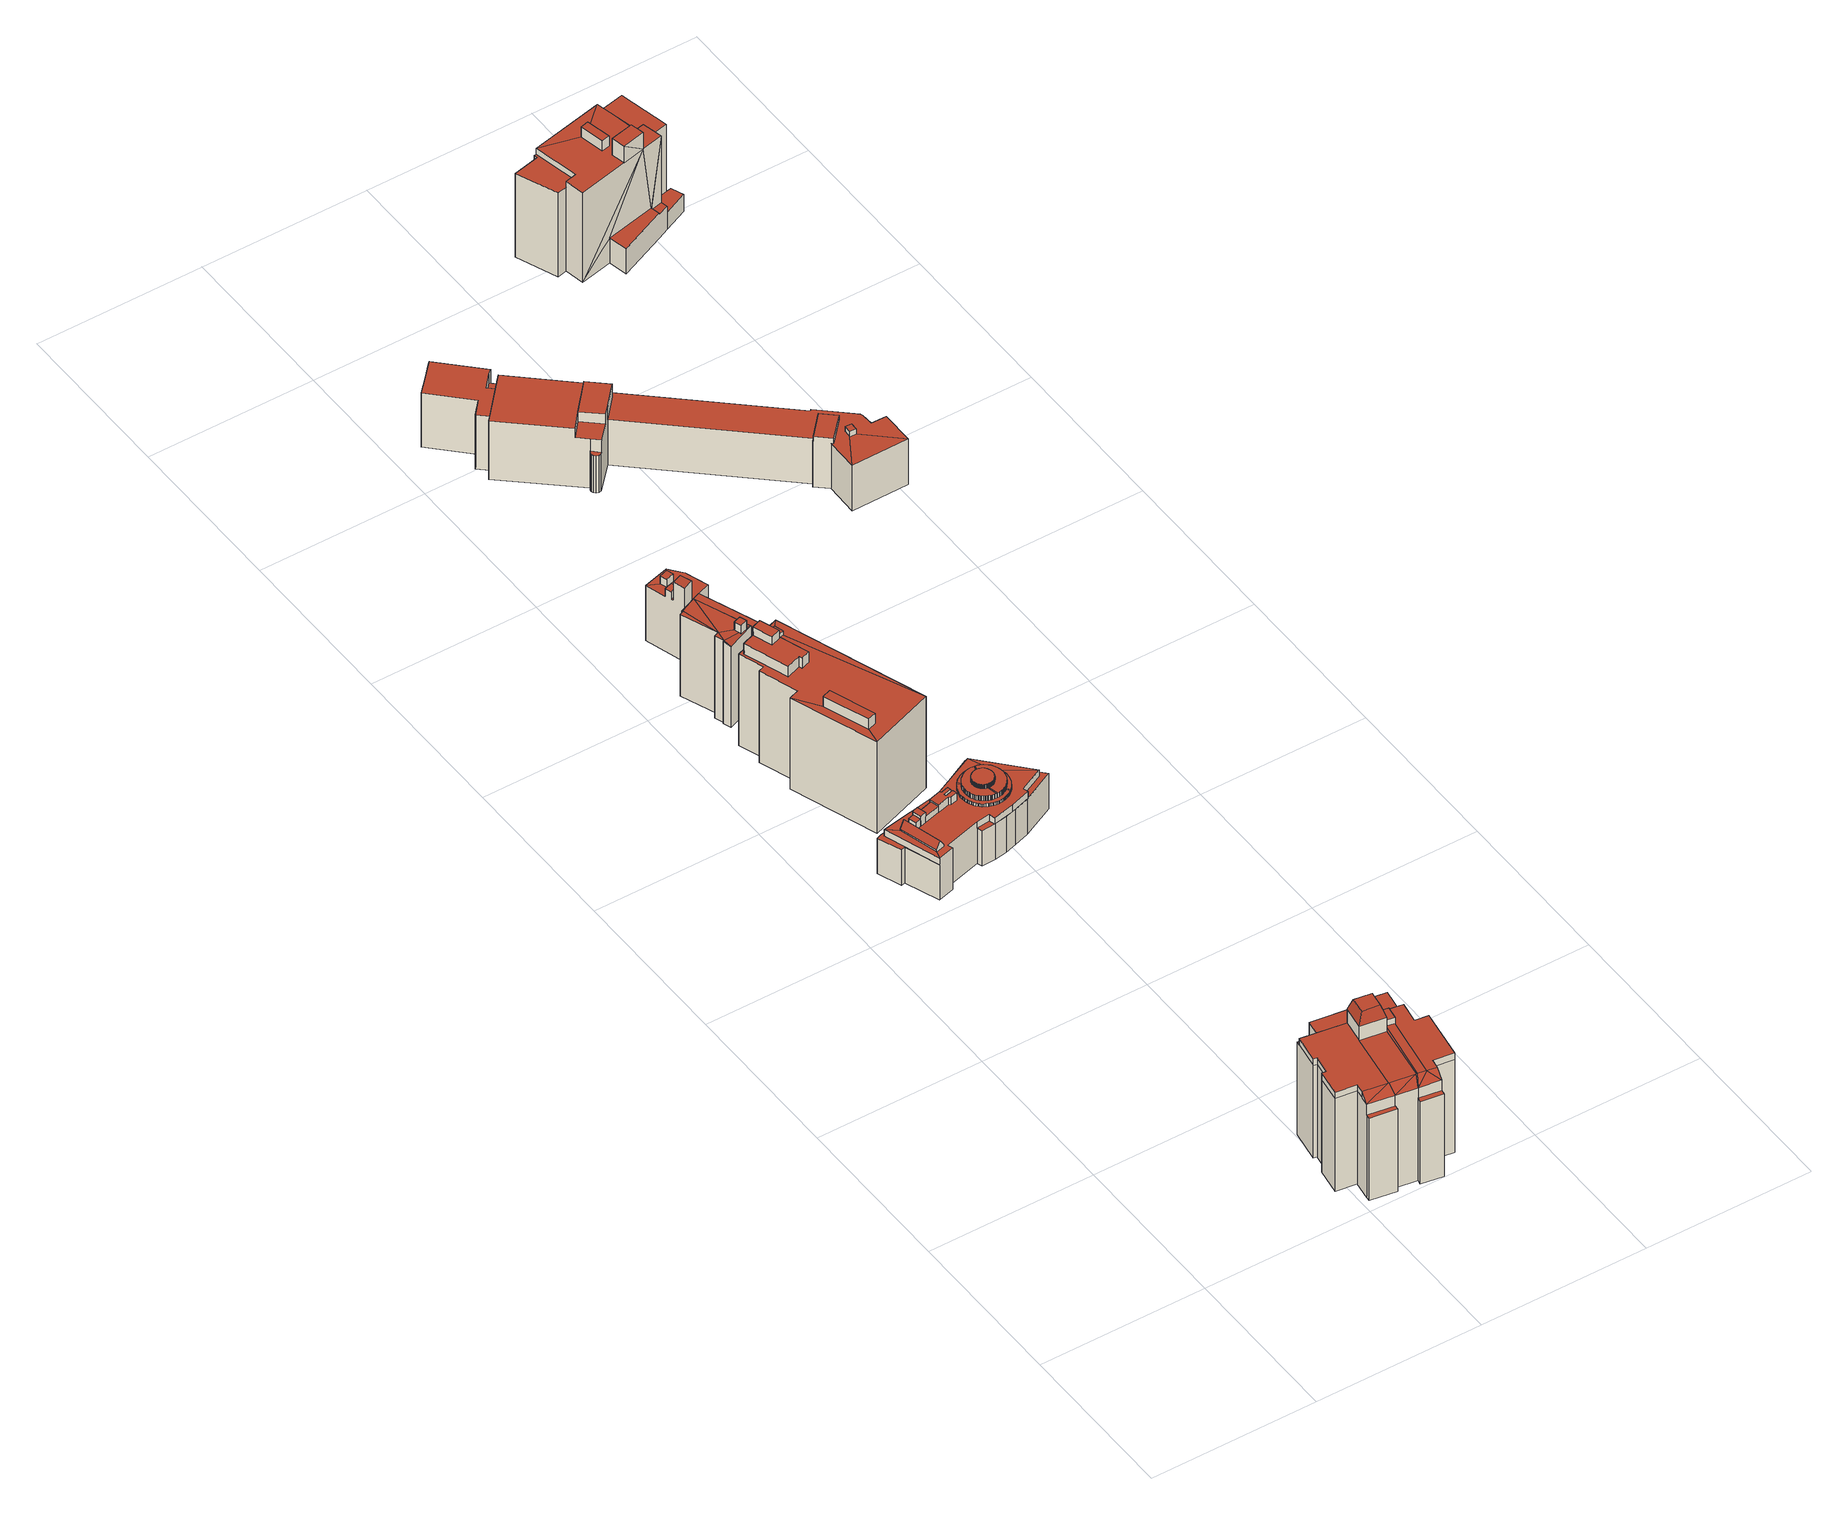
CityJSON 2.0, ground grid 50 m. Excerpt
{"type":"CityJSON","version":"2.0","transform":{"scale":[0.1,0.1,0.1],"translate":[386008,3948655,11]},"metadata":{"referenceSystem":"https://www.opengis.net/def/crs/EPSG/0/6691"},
"CityObjects":{
"building1":{"type":"Building","attributes":{"延べ面積換算係数":"1","大字・町コード":"46","町・丁目コード":"2","13+区市町村コード+大字・町コード+町・丁目コード":"13101046002","class":"3002","usage":"412","measuredHeight":42.9,"storeysAboveGround":11,"storeysBelowGround":1,"RiverFloodingRiskAttribute.description":"10","RiverFloodingRiskAttribute.rank":"1","RiverFloodingRiskAttribute.depth":0.26,"RiverFloodingRiskAttribute.adminType":"2","RiverFloodingRiskAttribute.scale":"2","BuildingDetailAttribute.buildingRoofEdgeArea":980.95,"BuildingDetailAttribute.fireproofStructureType":"1001","BuildingDetailAttribute.urbanPlanType":"21","BuildingDetailAttribute.areaClassificationType":"22","BuildingDetailAttribute.districtsAndZonesType":"10","BuildingDetailAttribute.landUseType":"211","BuildingDetailAttribute.detailedUsage":"1320","BuildingDetailAttribute.specifiedBuildingCoverageRate":80,"BuildingDetailAttribute.specifiedFloorAreaRate":500,"BuildingDetailAttribute.surveyYear":2021,"BuildingIDAttribute.prefecture":"13","BuildingIDAttribute.city":"13101"},"address":[{"country":"日本","locality":"東京都千代田区永田町二丁目"}],"geometry":[{"type":"Solid","lod":"2","boundaries":[[[[0,1,2,3,4,5,6,7,8,9,10,11,12,13,14,15,16,17,18,19,20,21,22,23,24]],[[25,26,27]],[[28,29,30,31]],[[32,33,34,35]],[[36,37,38,39]],[[40,41,42,43]],[[44,45,46,26,25,47,48,49,50,51,52]],[[44,53,54,45]],[[38,37,30,29]],[[55,43,56]],[[53,57,40,43,55,58,54]],[[31,30,37,36]],[[59,60,61,62,63,64,65,66]],[[56,43,67]],[[67,42,68]],[[26,55,56]],[[43,42,67]],[[69,70,71,72,73,74,75,42,41,76,77]],[[68,42,75]],[[78,79,80,81]],[[27,26,56]],[[39,38,29,28]],[[82,83,84,85]],[[46,58,55,26]],[[70,69,86,87]],[[88,89,27,79,90]],[[49,48,91,92]],[[81,80,2,1]],[[93,94,8,7]],[[54,82,85,45]],[[68,75,95]],[[96,97,21,20]],[[48,47,88,91]],[[61,96,20,19]],[[72,71,98,99]],[[56,67,33,3,2,80]],[[50,49,92,97]],[[89,25,27]],[[80,79,27,56]],[[12,86,60,59,13]],[[98,87,11,10]],[[64,63,17,16]],[[69,77,60,86]],[[77,76,57,53,44,52,61,60]],[[62,61,19,18]],[[45,85,84,46]],[[6,34,68,95,93,7]],[[32,35,5,4]],[[47,25,89,88]],[[41,36,39,76]],[[91,88,90,24,23]],[[75,74,93,95]],[[34,33,67,68]],[[76,39,28,57]],[[46,84,83,58]],[[65,64,16,15]],[[40,31,36,41]],[[74,73,94,93]],[[33,32,4,3]],[[73,72,99,94]],[[78,81,1,0]],[[94,99,9,8]],[[59,66,14,13]],[[87,86,12,11]],[[99,98,10,9]],[[97,92,22,21]],[[57,28,31,40]],[[52,51,96,61]],[[92,91,23,22]],[[58,83,82,54]],[[24,90,79,78,0]],[[51,50,97,96]],[[35,34,6,5]],[[63,62,18,17]],[[71,70,87,98]],[[66,65,15,14]]]],"semantics":{"surfaces":[{"type":"GroundSurface"},{"type":"RoofSurface"},{"type":"WallSurface"}],"values":[[0,1,1,1,1,1,1,1,1,1,1,1,1,1,1,1,1,1,1,1,1,1,1,1,2,2,2,2,2,2,2,2,2,2,2,2,2,2,2,2,2,2,2,2,2,2,2,2,2,2,2,2,2,2,2,2,2,2,2,2,2,2,2,2,2,2,2,2,2,2,2,2,2,2,2,2]]}}]},
"building2":{"type":"Building","attributes":{"延べ面積換算係数":"1","大字・町コード":"46","町・丁目コード":"2","13+区市町村コード+大字・町コード+町・丁目コード":"13101046002","class":"3002","usage":"401","measuredHeight":38.1,"storeysAboveGround":7,"storeysBelowGround":0,"RiverFloodingRiskAttribute.description":"10","RiverFloodingRiskAttribute.rank":"2","RiverFloodingRiskAttribute.depth":1.02,"RiverFloodingRiskAttribute.adminType":"2","RiverFloodingRiskAttribute.scale":"2","BuildingDetailAttribute.buildingRoofEdgeArea":1059.22,"BuildingDetailAttribute.fireproofStructureType":"1001","BuildingDetailAttribute.urbanPlanType":"21","BuildingDetailAttribute.areaClassificationType":"22","BuildingDetailAttribute.districtsAndZonesType":"10","BuildingDetailAttribute.landUseType":"212","BuildingDetailAttribute.detailedUsage":"1210","BuildingDetailAttribute.specifiedBuildingCoverageRate":80,"BuildingDetailAttribute.specifiedFloorAreaRate":500,"BuildingDetailAttribute.surveyYear":2021,"BuildingIDAttribute.prefecture":"13","BuildingIDAttribute.city":"13101"},"address":[{"country":"日本","locality":"東京都千代田区永田町二丁目"}],"geometry":[{"type":"Solid","lod":"2","boundaries":[[[[100,101,102,103,104,105,106,107]],[[108,109,110,111]],[[112,113,114,115]],[[116,117,118,119,120,121,122,123,124,125]],[[126,127,128,129]],[[130,131,132,133]],[[134,135,132,131,136,137,130,133,110,109,138,139,140,141,142,143,144,145,108,111,146,147]],[[139,138,145,144]],[[148,149,150,151]],[[105,133,132,106]],[[114,122,121,144,143,116,125,115]],[[117,116,143,142]],[[119,118,141,140]],[[106,132,135,107]],[[149,148,145,138]],[[113,112,124,123]],[[120,119,140,139]],[[148,151,108,145]],[[112,115,125,124]],[[100,134,147,101]],[[121,120,139,144]],[[118,117,142,141]],[[126,129,137,136]],[[103,111,110,104]],[[107,135,134,100]],[[114,113,123,122]],[[102,146,111,103]],[[129,128,130,137]],[[150,149,138,109]],[[128,127,131,130]],[[151,150,109,108]],[[127,126,136,131]],[[101,147,146,102]],[[104,110,133,105]]]],"semantics":{"surfaces":[{"type":"GroundSurface"},{"type":"RoofSurface"},{"type":"WallSurface"}],"values":[[0,1,1,1,1,1,1,1,1,2,2,2,2,2,2,2,2,2,2,2,2,2,2,2,2,2,2,2,2,2,2,2,2,2]]}}]},
"building3":{"type":"Building","attributes":{"延べ面積換算係数":"1","大字・町コード":"46","町・丁目コード":"2","13+区市町村コード+大字・町コード+町・丁目コード":"13101046002","class":"3002","usage":"403","measuredHeight":18.4,"storeysAboveGround":4,"storeysBelowGround":0,"RiverFloodingRiskAttribute.description":"10","RiverFloodingRiskAttribute.rank":"1","RiverFloodingRiskAttribute.depth":0.1,"RiverFloodingRiskAttribute.adminType":"2","RiverFloodingRiskAttribute.scale":"2","LandSlideRiskAttribute.description":"1","LandSlideRiskAttribute.areaType":"2","BuildingDetailAttribute.buildingRoofEdgeArea":699.51,"BuildingDetailAttribute.fireproofStructureType":"1001","BuildingDetailAttribute.urbanPlanType":"21","BuildingDetailAttribute.areaClassificationType":"22","BuildingDetailAttribute.districtsAndZonesType":"10","BuildingDetailAttribute.landUseType":"212","BuildingDetailAttribute.detailedUsage":"1241","BuildingDetailAttribute.specifiedBuildingCoverageRate":80,"BuildingDetailAttribute.specifiedFloorAreaRate":500,"BuildingDetailAttribute.surveyYear":2021,"BuildingIDAttribute.prefecture":"13","BuildingIDAttribute.city":"13101"},"address":[{"country":"日本","locality":"東京都千代田区永田町二丁目"}],"geometry":[{"type":"Solid","lod":"2","boundaries":[[[[152,153,154,155,156,157,158,159,160,161,162,163,164,165,166,167]],[[168,169,170,171]],[[172,173,174,175,176,177,178,179,180,181,182,183,184,185,186,187,188,189,190,191,192,193,194,195,196,197,198,199,200,201,202,203,204,205,206,207,208,209,210,211,212,213,214,215,216,217,218,219,220,221,222,223,224,225,226,227,228,229,230,231,232,233,234,235,236,237,238,239,240,241,242,243,244,245,246,247,248,249,250,251,252,253,254,255,256,257,258,259,170,169,260,261,262,263]],[[264,265,266,267]],[[268,269,270,271]],[[272,273,274,275,276,277,278,279,280,281,282,283,284,168,171,285,286,287,288,289,290,291,292,293,294,295,296,297,298,299,300,301,302,303,304,305,306,307,308,309,310,311,312,313,314,315,316,317,318,319,320,321,322,323,324,325,326,327,328,329,330,331,332,333,334,335,336,337,338,339,340,341,342,343,344,345,346,347,348,349,350,351,352,353,354,355,356,357,358,359,360,361,362,363,364,365,366,367,368,369,370,371,372,373,374,375]],[[376,377,378,379,380,381,382,383,384,385,386,387,388,389,390,391,392,393,394,395,396,397,398,399,400,401,402,403,404,405,406,407,408,409,410,411,412,413,414,415,416,417,418,419,420,421,422,423,424,425,426,427,428,429,430,431,432,433,434,435,436,437,438,439,440,441,442,443,444,445,446,447,448,449,450,451,452,453,454,455,456,457,458,459,460,461,462,463,464,465,466,467,468,469,470,471,472,473,474,475]],[[476,477,478,479]],[[480,481,482,483,484,485,486,487,488,489,490,491,492,493,494,495,496,497,498,499,500,501,502,503,504,505,506,507,508,509,510,511,512,513,514,515,516,517,518,519,520,521,522,523,524,525,526,527,528,529,530,531,532,533,534,535,536,537,538,539,540,541,542,543,544,545,546,547,548,549,550,551,552,553,554,555,556,557,558,559,560,561,562,563,564,479,478,565,566,567,568,569,570,571,572]],[[573,574,575,576]],[[517,577,578,518]],[[579,580,581,582]],[[583,584,585,586,587,588,589,590,591,592,593,594]],[[595,596,597,598]],[[477,476,599,600,601,602,603,604,605,606,607,608,609,610,611,612,613,614,615,616,617,618,619,620,621,622,623,624,625,626,627,628,629,630,631,632,633,634,635,636,637,638,639,640,641,642,643,644,645,646,647,648,578,577,649,650,651,652,653,654,655,656,657,658,659,660,661,662,663,664,665,666,667,668,669,670,671,672,673,674,675,676,677,678,679,680,681,682,683,684,685,686,687,688,689,690,691,692,693,694,695,696,697,698,699]],[[700,701,702,703]],[[704,264,267,705,706,707]],[[708,709,710,711,712,713,714,715,581,580,716,717,718,719,720,721,722,723,724,725,726,727,728,729,730,731,732,733,734,735,736,737,738,739,740,741,742,743,744,745,746,747,748,749,750,751,752,753,754,755,756,757,758,759,760,761,762,763,764,765,766,767,768,769,770,771,772,773,774,775,776,777,778,779,780,781,782,783,784,785,786,787,788,789,790,791,792,793,794,795,796,797,798,799,800,801,802,803,804,805,806,807,808,809,810,811,812,813,579,582,814,702,701,815,816,817,818,819,820,821,822,823,824,825,826,827,828,829,830,831,832,833,834,835,836,837,838,839,700,703]],[[336,214,213,337]],[[840,841,842,843,844,845,846,847,848,849,850,851,852,853,854,855,856,857,858,859,860,861,862]],[[558,408,407,559]],[[543,423,422,544]],[[790,789,281,280]],[[757,756,195,194]],[[809,808,366,365]],[[761,760,191,190]],[[214,481,480,215]],[[831,830,590,589]],[[816,707,268,271,817]],[[526,440,439,527]],[[619,379,378,620]],[[256,669,668,257]],[[301,517,516,302]],[[770,769,182,181]],[[624,474,473,625]],[[308,510,509,309]],[[774,773,178,177]],[[612,386,385,613]],[[227,698,697,228]],[[527,439,438,528]],[[738,737,337,213]],[[811,810,364,363]],[[626,472,471,627]],[[707,706,269,268]],[[221,567,566,222]],[[719,718,356,355]],[[752,751,200,199]],[[772,771,180,179]],[[758,757,194,193]],[[549,417,416,550]],[[727,726,348,347]],[[288,660,659,289]],[[601,397,396,602]],[[239,686,685,240]],[[851,162,161,852]],[[603,395,394,604]],[[799,798,272,375]],[[305,513,512,306]],[[538,428,427,539]],[[216,572,571,217]],[[805,804,370,369]],[[300,577,517,301]],[[720,719,355,354]],[[748,747,204,203]],[[816,815,704,707]],[[625,473,472,626]],[[803,802,372,371]],[[539,427,426,540]],[[230,695,694,231]],[[223,565,478,224]],[[736,735,339,338]],[[857,581,715,858]],[[787,786,284,283]],[[733,732,342,341]],[[754,753,198,197]],[[776,775,176,175]],[[740,739,212,211]],[[606,392,391,607]],[[833,832,588,587]],[[290,658,657,291]],[[764,763,188,187]],[[722,721,353,352]],[[328,490,489,329]],[[335,483,482,336]],[[641,457,456,642]],[[779,778,173,172]],[[610,388,387,611]],[[744,743,208,207]],[[330,488,487,331]],[[170,665,664,171]],[[701,265,264,704,815]],[[739,738,213,212]],[[848,165,164,849]],[[302,516,515,303]],[[479,401,400,476]],[[535,431,430,536]],[[215,480,572,216]],[[838,837,270,269,706]],[[309,509,508,310]],[[728,727,347,346]],[[518,448,447,519]],[[813,812,362,361]],[[259,666,665,170]],[[287,661,660,288]],[[525,441,440,526]],[[852,161,160,853]],[[718,717,357,356]],[[785,784,169,168]],[[217,571,570,218]],[[243,682,681,244]],[[618,380,379,619]],[[782,781,262,261]],[[862,711,710,840]],[[246,679,678,247]],[[835,834,597,596]],[[830,829,591,590]],[[627,471,470,628]],[[807,806,368,367]],[[648,450,449,578]],[[476,400,399,599]],[[858,715,714,859]],[[258,667,666,259]],[[327,491,490,328]],[[620,378,377,621]],[[629,469,468,630]],[[828,827,593,592]],[[853,703,702,854]],[[531,435,434,532]],[[721,720,354,353]],[[611,387,386,612]],[[520,446,445,521]],[[749,748,203,202]],[[840,157,156,841]],[[324,494,493,325]],[[760,759,192,191]],[[225,477,699,226]],[[295,653,652,296]],[[756,755,196,195]],[[228,697,696,229]],[[642,456,455,643]],[[701,700,266,265]],[[810,809,365,364]],[[800,799,375,374]],[[544,422,421,545]],[[841,156,155,842]],[[248,677,676,249]],[[861,712,711,862]],[[616,382,381,617]],[[734,733,341,340]],[[819,576,575,835,596,595,820]],[[771,770,181,180]],[[833,587,586,822,821,598,597,834]],[[825,824,584,583]],[[729,728,346,345]],[[788,787,283,282]],[[333,485,484,334]],[[735,734,340,339]],[[600,398,397,601]],[[647,451,450,648]],[[554,412,411,555]],[[644,454,453,645]],[[732,731,343,342]],[[296,652,651,297]],[[796,795,275,274]],[[235,690,689,236]],[[226,699,698,227]],[[767,766,185,184]],[[299,649,577,300]],[[617,381,380,618]],[[551,415,414,552]],[[763,762,189,188]],[[747,746,205,204]],[[313,505,504,314]],[[298,650,649,299]],[[318,500,499,319]],[[222,566,565,223]],[[232,693,692,233]],[[821,820,595,598]],[[334,484,483,335]],[[560,406,405,561]],[[817,271,270,837,836,574,573,818]],[[315,503,502,316]],[[326,492,491,327]],[[291,657,656,292]],[[741,740,211,210]],[[317,501,500,318]],[[251,674,673,252]],[[793,792,278,277]],[[524,442,441,525]],[[725,724,350,349]],[[633,465,464,634]],[[755,754,197,196]],[[536,430,429,537]],[[229,696,695,230]],[[824,823,585,584]],[[294,654,653,295]],[[319,499,498,320]],[[245,680,679,246]],[[743,742,209,208]],[[775,774,177,176]],[[522,444,443,523]],[[564,402,401,479]],[[285,663,662,286]],[[710,709,158,157,840]],[[839,838,706,705]],[[254,671,670,255]],[[856,582,581,857]],[[304,514,513,305]],[[320,498,497,321]],[[786,785,168,284]],[[716,580,359,358]],[[634,464,463,635]],[[844,153,152,845]],[[553,413,412,554]],[[602,396,395,603]],[[847,166,165,848]],[[794,793,277,276]],[[562,404,403,563]],[[842,155,154,843]],[[322,496,495,323]],[[545,421,420,546]],[[737,736,338,337]],[[731,730,344,343]],[[850,163,162,851]],[[578,449,448,518]],[[801,800,374,373]],[[724,723,351,350]],[[540,426,425,541]],[[607,391,390,608]],[[723,722,352,351]],[[563,403,402,564]],[[843,154,153,844]],[[609,389,388,610]],[[224,478,477,225]],[[859,714,713,860]],[[855,814,582,856]],[[523,443,442,524]],[[789,788,282,281]],[[802,801,373,372]],[[559,407,406,560]],[[742,741,210,209]],[[823,822,586,585]],[[615,383,382,616]],[[548,418,417,549]],[[854,702,814,855]],[[312,506,505,313]],[[613,385,384,614]],[[762,761,190,189]],[[759,758,193,192]],[[777,776,175,174]],[[783,782,261,260]],[[171,664,663,285]],[[557,409,408,558]],[[247,678,677,248]],[[561,405,404,562]],[[255,670,669,256]],[[253,672,671,254]],[[234,691,690,235]],[[781,780,263,262]],[[632,466,465,633]],[[552,414,413,553]],[[218,570,569,219]],[[746,745,206,205]],[[630,468,467,631]],[[325,493,492,326]],[[860,713,712,861]],[[832,831,589,588]],[[231,694,693,232]],[[636,462,461,637]],[[703,853,160,159,708]],[[791,790,280,279]],[[249,676,675,250]],[[745,744,207,206]],[[316,502,501,317]],[[314,504,503,315]],[[819,818,573,576]],[[293,655,654,294]],[[533,433,432,534]],[[519,447,446,520]],[[827,826,594,593]],[[528,438,437,529]],[[530,436,435,531]],[[768,767,184,183]],[[780,779,172,263]],[[257,668,667,258]],[[240,685,684,241]],[[622,376,475,623]],[[849,164,163,850]],[[541,425,424,542]],[[550,416,415,551]],[[709,708,159,158]],[[238,687,686,239]],[[542,424,423,543]],[[580,579,360,359]],[[579,813,361,360]],[[303,515,514,304]],[[700,839,705,267,266]],[[219,569,568,220]],[[233,692,691,234]],[[765,764,187,186]],[[637,461,460,638]],[[556,410,409,557]],[[846,167,166,847]],[[537,429,428,538]],[[784,783,260,169]],[[311,507,506,312]],[[546,420,419,547]],[[521,445,444,522]],[[286,662,661,287]],[[332,486,485,333]],[[323,495,494,324]],[[643,455,454,644]],[[604,394,393,605]],[[244,681,680,245]],[[797,796,274,273]],[[242,683,682,243]],[[321,497,496,322]],[[808,807,367,366]],[[329,489,488,330]],[[623,475,474,624]],[[289,659,658,290]],[[845,152,167,846]],[[639,459,458,640]],[[778,777,174,173]],[[631,467,466,632]],[[751,750,201,200]],[[750,749,202,201]],[[307,511,510,308]],[[836,835,575,574]],[[605,393,392,606]],[[252,673,672,253]],[[236,689,688,237]],[[614,384,383,615]],[[769,768,183,182]],[[753,752,199,198]],[[336,482,481,214]],[[717,716,358,357]],[[547,419,418,548]],[[310,508,507,311]],[[241,684,683,242]],[[773,772,179,178]],[[306,512,511,307]],[[638,460,459,639]],[[534,432,431,535]],[[297,651,650,298]],[[730,729,345,344]],[[529,437,436,530]],[[331,487,486,332]],[[635,463,462,636]],[[792,791,279,278]],[[812,811,363,362]],[[795,794,276,275]],[[798,797,273,272]],[[599,399,398,600]],[[621,377,376,622]],[[220,568,567,221]],[[766,765,186,185]],[[250,675,674,251]],[[532,434,433,533]],[[804,803,371,370]],[[726,725,349,348]],[[826,825,583,594]],[[292,656,655,293]],[[645,453,452,646]],[[608,390,389,609]],[[806,805,369,368]],[[646,452,451,647]],[[640,458,457,641]],[[555,411,410,556]],[[237,688,687,238]],[[829,828,592,591]],[[628,470,469,629]]]],"semantics":{"surfaces":[{"type":"GroundSurface"},{"type":"RoofSurface"},{"type":"WallSurface"}],"values":[[0,1,1,1,1,1,1,1,1,1,1,1,1,1,1,1,1,1,1,1,2,2,2,2,2,2,2,2,2,2,2,2,2,2,2,2,2,2,2,2,2,2,2,2,2,2,2,2,2,2,2,2,2,2,2,2,2,2,2,2,2,2,2,2,2,2,2,2,2,2,2,2,2,2,2,2,2,2,2,2,2,2,2,2,2,2,2,2,2,2,2,2,2,2,2,2,2,2,2,2,2,2,2,2,2,2,2,2,2,2,2,2,2,2,2,2,2,2,2,2,2,2,2,2,2,2,2,2,2,2,2,2,2,2,2,2,2,2,2,2,2,2,2,2,2,2,2,2,2,2,2,2,2,2,2,2,2,2,2,2,2,2,2,2,2,2,2,2,2,2,2,2,2,2,2,2,2,2,2,2,2,2,2,2,2,2,2,2,2,2,2,2,2,2,2,2,2,2,2,2,2,2,2,2,2,2,2,2,2,2,2,2,2,2,2,2,2,2,2,2,2,2,2,2,2,2,2,2,2,2,2,2,2,2,2,2,2,2,2,2,2,2,2,2,2,2,2,2,2,2,2,2,2,2,2,2,2,2,2,2,2,2,2,2,2,2,2,2,2,2,2,2,2,2,2,2,2,2,2,2,2,2,2,2,2,2,2,2,2,2,2,2,2,2,2,2,2,2,2,2,2,2,2,2,2,2,2,2,2,2,2,2,2,2,2,2,2,2,2,2,2,2,2,2,2,2,2,2,2,2,2,2,2,2,2,2,2,2,2,2,2,2,2,2,2,2,2,2,2,2,2,2,2,2,2,2,2,2,2,2,2,2,2,2,2,2,2,2,2,2,2,2]]}}]},
"building4":{"type":"Building","attributes":{"延べ面積換算係数":"1","大字・町コード":"46","町・丁目コード":"2","13+区市町村コード+大字・町コード+町・丁目コード":"13101046002","class":"3002","usage":"401","measuredHeight":31,"storeysAboveGround":6,"storeysBelowGround":1,"RiverFloodingRiskAttribute.description":"10","RiverFloodingRiskAttribute.rank":"1","RiverFloodingRiskAttribute.depth":0.17,"RiverFloodingRiskAttribute.adminType":"2","RiverFloodingRiskAttribute.scale":"2","BuildingDetailAttribute.buildingRoofEdgeArea":353.39,"BuildingDetailAttribute.fireproofStructureType":"1001","BuildingDetailAttribute.urbanPlanType":"21","BuildingDetailAttribute.areaClassificationType":"22","BuildingDetailAttribute.districtsAndZonesType":"10","BuildingDetailAttribute.landUseType":"212","BuildingDetailAttribute.detailedUsage":"1210","BuildingDetailAttribute.specifiedBuildingCoverageRate":80,"BuildingDetailAttribute.specifiedFloorAreaRate":500,"BuildingDetailAttribute.surveyYear":2021,"BuildingIDAttribute.prefecture":"13","BuildingIDAttribute.city":"13101"},"address":[{"country":"日本","locality":"東京都千代田区永田町二丁目"}],"geometry":[{"type":"Solid","lod":"2","boundaries":[[[[863,864,865,866,867,868,869,870,871,872,873,874,875,876]],[[877,878,879]],[[880,881,882]],[[883,884,885,886,879,878]],[[887,882,878]],[[888,878,877]],[[889,877,879]],[[890,891,892,893]],[[894,895,896,897,898,899,900,901]],[[883,878,882,902,903]],[[904,905,906,907,908,909,910,911]],[[912,886,885]],[[913,914,915,916]],[[882,881,886,912,917,918,902]],[[867,896,895,868]],[[903,915,914,884,883]],[[909,908,893,892,905,904,901,900]],[[891,890,907,906]],[[874,873,880,882]],[[864,863,888,877]],[[890,893,908,907]],[[873,872,881,880]],[[866,897,896,867]],[[875,874,882,887]],[[918,916,915,903,902]],[[892,891,906,905]],[[911,870,869,894,901,904]],[[865,864,877,889]],[[870,911,910,871]],[[894,869,868,895]],[[900,899,886,881,872,871,910,909]],[[917,912,885,884,914,913]],[[878,876,875,887]],[[879,886,899,898]],[[876,878,888,863]],[[898,897,866,865,889,879]],[[916,918,917,913]]]],"semantics":{"surfaces":[{"type":"GroundSurface"},{"type":"RoofSurface"},{"type":"WallSurface"}],"values":[[0,1,1,1,1,1,1,1,1,1,1,1,1,1,2,2,2,2,2,2,2,2,2,2,2,2,2,2,2,2,2,2,2,2,2,2,2]]}}]},
"building5":{"type":"Building","attributes":{"延べ面積換算係数":"1","大字・町コード":"46","町・丁目コード":"2","13+区市町村コード+大字・町コード+町・丁目コード":"13101046002","class":"3002","usage":"401","measuredHeight":25.7,"storeysAboveGround":6,"storeysBelowGround":1,"RiverFloodingRiskAttribute.description":"10","RiverFloodingRiskAttribute.rank":"1","RiverFloodingRiskAttribute.depth":0.17,"RiverFloodingRiskAttribute.adminType":"2","RiverFloodingRiskAttribute.scale":"2","BuildingDetailAttribute.buildingRoofEdgeArea":115.45,"BuildingDetailAttribute.fireproofStructureType":"1001","BuildingDetailAttribute.urbanPlanType":"21","BuildingDetailAttribute.areaClassificationType":"22","BuildingDetailAttribute.districtsAndZonesType":"10","BuildingDetailAttribute.landUseType":"212","BuildingDetailAttribute.detailedUsage":"1210","BuildingDetailAttribute.specifiedBuildingCoverageRate":80,"BuildingDetailAttribute.specifiedFloorAreaRate":500,"BuildingDetailAttribute.surveyYear":2021,"BuildingIDAttribute.prefecture":"13","BuildingIDAttribute.city":"13101"},"address":[{"country":"日本","locality":"東京都千代田区永田町二丁目"}],"geometry":[{"type":"Solid","lod":"2","boundaries":[[[[919,920,921,922,923]],[[924,925,926,927,928,929,930,931,932,933,934,935,936,937,938]],[[939,940,941,942]],[[943,944,945,946]],[[928,927,932,931]],[[947,948,949,950]],[[921,932,927,922]],[[943,946,935,934]],[[947,950,929,928]],[[941,940,937,936,945,944,933,932,921,920,951]],[[944,943,934,933]],[[949,948,931,930]],[[942,924,938,939]],[[923,926,925,919]],[[922,927,926,923]],[[948,947,928,931]],[[950,949,930,929]],[[939,938,937,940]],[[941,951,920,919,925,924,942]],[[946,945,936,935]]]],"semantics":{"surfaces":[{"type":"GroundSurface"},{"type":"RoofSurface"},{"type":"WallSurface"}],"values":[[0,1,1,1,1,1,2,2,2,2,2,2,2,2,2,2,2,2,2,2]]}}]},
"building6":{"type":"Building","attributes":{"延べ面積換算係数":"1","大字・町コード":"46","町・丁目コード":"2","13+区市町村コード+大字・町コード+町・丁目コード":"13101046002","class":"3002","usage":"422","measuredHeight":20.5,"storeysAboveGround":4,"storeysBelowGround":0,"RiverFloodingRiskAttribute.description":"10","RiverFloodingRiskAttribute.rank":"1","RiverFloodingRiskAttribute.depth":0.01,"RiverFloodingRiskAttribute.adminType":"2","RiverFloodingRiskAttribute.scale":"2","BuildingDetailAttribute.buildingRoofEdgeArea":1574.56,"BuildingDetailAttribute.fireproofStructureType":"1001","BuildingDetailAttribute.urbanPlanType":"21","BuildingDetailAttribute.areaClassificationType":"22","BuildingDetailAttribute.districtsAndZonesType":"10","BuildingDetailAttribute.landUseType":"214","BuildingDetailAttribute.detailedUsage":"1121","BuildingDetailAttribute.specifiedBuildingCoverageRate":80,"BuildingDetailAttribute.specifiedFloorAreaRate":500,"BuildingDetailAttribute.surveyYear":2021,"BuildingIDAttribute.prefecture":"13","BuildingIDAttribute.city":"13101"},"address":[{"country":"日本","locality":"東京都千代田区永田町二丁目"}],"geometry":[{"type":"Solid","lod":"2","boundaries":[[[[952,953,954,955,956,957,958,959,960,961,962,963,964,965,966,967,968,969,970,971,972,973,974,975,976,977,978,979,980,981,982,983]],[[984,985,986,987,988,989,990,991,992,993,994]],[[995,996,997,998]],[[999,1000,1001,1002]],[[1003,1004,1005,1006,1007,1008]],[[1009,1010,1011,1012,1013,1014,1015]],[[1016,1017,1018,1019,1020]],[[1021,1022,1023,1024,1025,1026,1027,1028,1029,1030,1031,1032,1033,1034,1000,999,1035,1036,1002,1001,1037,1038,1039,1040,1041,1042,1043,1044,1045,1046]],[[1047,1048,1049,1050,1051,1052,1053,1054]],[[1055,1056,1057,1058]],[[1055,1035,999,1056]],[[965,1040,1039,966]],[[1020,1019,1013,1012,982,981,1054]],[[983,982,990]],[[952,989,988,953]],[[1004,1003,1025,1024,1015]],[[1058,1036,1035,1055]],[[982,1012,990]],[[969,1001,1000,970]],[[1005,1014,1018,1017,1006]],[[976,1051,1050,977]],[[975,1052,1051,976]],[[962,1043,1042,963]],[[1005,1004,1015,1014]],[[954,987,986,985,984,957,956,955]],[[991,990,1010]],[[953,988,987,954]],[[979,1048,1047,980]],[[1012,1011,990]],[[957,984,994,958]],[[964,1041,1040,965]],[[970,1000,1034,971]],[[1057,1002,1036,1058]],[[972,971,1034,1033,998,997,1030,1029]],[[966,1039,1038,967]],[[967,1038,1037,968]],[[996,1031,1030,997]],[[983,990,989,952]],[[990,1011,1010]],[[1016,1020,1054,1053]],[[978,1049,1048,979]],[[1009,1015,1024,1023]],[[959,1046,1045,960]],[[992,1021,1046,993]],[[961,1044,1043,962]],[[1056,999,1002,1057]],[[1008,1007,1027,1026]],[[963,1042,1041,964]],[[1052,975,974,1027,1007,1006,1017,1016,1053]],[[960,1045,1044,961]],[[1003,1008,1026,1025]],[[973,1028,1027,974]],[[993,1046,959,958,994]],[[977,1050,1049,978]],[[995,1032,1031,996]],[[1010,1009,1023,1022,991]],[[968,1037,1001,969]],[[998,1033,1032,995]],[[972,1029,1028,973]],[[991,1022,1021,992]],[[1014,1013,1019,1018]],[[980,1047,1054,981]]]],"semantics":{"surfaces":[{"type":"GroundSurface"},{"type":"RoofSurface"},{"type":"WallSurface"}],"values":[[0,1,1,1,1,1,1,1,1,1,2,2,2,2,2,2,2,2,2,2,2,2,2,2,2,2,2,2,2,2,2,2,2,2,2,2,2,2,2,2,2,2,2,2,2,2,2,2,2,2,2,2,2,2,2,2,2,2,2,2,2,2]]}}]},
"building7":{"type":"Building","attributes":{"延べ面積換算係数":"1","大字・町コード":"46","町・丁目コード":"1","13+区市町村コード+大字・町コード+町・丁目コード":"13101046001","class":"3002","usage":"401","measuredHeight":36.7,"storeysAboveGround":9,"storeysBelowGround":0,"BuildingDetailAttribute.buildingRoofEdgeArea":693.84,"BuildingDetailAttribute.fireproofStructureType":"1001","BuildingDetailAttribute.urbanPlanType":"21","BuildingDetailAttribute.areaClassificationType":"22","BuildingDetailAttribute.districtsAndZonesType":"10","BuildingDetailAttribute.landUseType":"212","BuildingDetailAttribute.detailedUsage":"1210","BuildingDetailAttribute.specifiedBuildingCoverageRate":80,"BuildingDetailAttribute.specifiedFloorAreaRate":700,"BuildingDetailAttribute.surveyYear":2021,"BuildingIDAttribute.prefecture":"13","BuildingIDAttribute.city":"13101"},"address":[{"country":"日本","locality":"東京都千代田区永田町一丁目"}],"geometry":[{"type":"Solid","lod":"2","boundaries":[[[[1059,1060,1061,1062,1063,1064,1065,1066,1067,1068,1069,1070,1071,1072,1073,1074]],[[1075,1076,1077,1078,1079,1080,1081]],[[1082,1083,1084,1085]],[[1086,1087,1088,1089,1090,1091]],[[1092,1093,1094,1095,1096,1097,1098,1099,1100,1101,1102,1103,1104,1105,1106,1107,1108]],[[1104,1103,1107]],[[1109,1110,1111,1112]],[[1113,1114,1115,1116]],[[1117,1118,1119,1120,1121,1122]],[[1096,1095,1100,1099]],[[1123,1124,1125,1126]],[[1060,1121,1116,1115,1109,1112,1062,1061]],[[1059,1122,1121,1060]],[[1124,1104,1107]],[[1063,1111,1064]],[[1074,1117,1122,1059]],[[1066,1076,1075,1067]],[[1124,1123,1105,1104]],[[1085,1084,1097,1096]],[[1103,1064,1107]],[[1082,1085,1096,1099]],[[1100,1079,1078,1101]],[[1071,1091,1090,1072]],[[1107,1110,1108]],[[1087,1093,1092,1108,1113,1120,1119,1088]],[[1093,1087,1086,1094]],[[1102,1077,1065,1064,1103]],[[1073,1118,1117,1074]],[[1123,1126,1106,1105]],[[1110,1109,1115,1114]],[[1070,1095,1094,1086,1091,1071]],[[1062,1112,1111,1063]],[[1084,1083,1098,1097]],[[1113,1116,1121,1120]],[[1073,1072,1090,1089,1118]],[[1125,1124,1107]],[[1108,1110,1114]],[[1067,1075,1081,1068]],[[1088,1119,1118,1089]],[[1111,1110,1107]],[[1064,1111,1107]],[[1083,1082,1099,1098]],[[1065,1077,1076,1066]],[[1126,1125,1107,1106]],[[1101,1078,1077,1102]],[[1100,1095,1070,1069,1080,1079]],[[1113,1108,1114]],[[1068,1081,1080,1069]]]],"semantics":{"surfaces":[{"type":"GroundSurface"},{"type":"RoofSurface"},{"type":"WallSurface"}],"values":[[0,1,1,1,1,1,1,1,1,1,1,2,2,2,2,2,2,2,2,2,2,2,2,2,2,2,2,2,2,2,2,2,2,2,2,2,2,2,2,2,2,2,2,2,2,2,2,2]]}}]}
},
"vertices":[
[727,2,5],[661,12,5],[664,26,5],[601,35,5],[599,22,5],[521,34,5],[523,47,5],[531,101,5],[469,110,5],[481,187,5],[493,185,5],[502,239,5],[492,241,5],[506,335,5],[563,327,5],[571,377,5],[702,358,5],[704,372,5],[795,358,5],[783,281,5],[791,279,5],[781,216,5],[821,210,5],[798,60,5],[737,69,5],[733,42,348],[704,47,348],[729,16,326],[712,291,397],[698,282,434],[691,235,434],[701,221,397],[599,22,290],[601,35,290],[523,47,290],[521,34,290],[625,232,397],[639,242,434],[646,290,434],[636,303,397],[701,221,348],[625,232,348],[600,63,348],[676,51,348],[743,287,348],[741,272,348],[735,234,348],[737,69,348],[798,60,348],[821,210,348],[781,216,348],[791,279,348],[783,281,348],[718,290,348],[716,276,348],[679,51,348],[664,26,326],[712,291,348],[710,239,348],[506,335,326],[504,323,326],[783,281,326],[795,358,326],[704,372,326],[702,358,326],[571,377,326],[563,327,326],[601,35,326],[523,47,326],[492,241,348],[502,239,348],[493,185,348],[481,187,348],[469,110,348],[531,101,348],[527,74,348],[636,303,348],[504,323,348],[727,2,290],[729,16,290],[664,26,290],[661,12,290],[716,276,368],[710,239,368],[735,234,368],[741,272,368],[492,241,326],[502,239,326],[737,69,326],[733,42,326],[737,69,290],[798,60,326],[821,210,326],[531,101,326],[469,110,326],[527,74,326],[791,279,326],[781,216,326],[493,185,326],[481,187,326],
[132,2195,31],[150,2202,31],[124,2275,31],[271,2326,31],[427,1883,31],[233,1814,31],[142,2071,31],[172,2081,31],[248,2297,347],[256,2271,347],[427,1883,347],[271,2326,347],[191,2224,411],[219,2234,411],[199,2291,411],[171,2281,411],[135,2268,383],[181,2137,383],[224,2152,383],[227,2143,383],[253,2152,383],[204,2292,383],[199,2291,383],[219,2234,383],[191,2224,383],[171,2281,383],[218,2006,383],[193,1997,383],[241,1864,383],[266,1873,383],[241,1864,347],[193,1997,347],[142,2071,347],[233,1814,347],[132,2195,347],[172,2081,347],[218,2006,347],[266,1873,347],[236,2265,347],[253,2152,347],[227,2143,347],[224,2152,347],[181,2137,347],[135,2268,347],[204,2292,347],[228,2290,347],[124,2275,347],[150,2202,347],[228,2290,361],[236,2265,361],[256,2271,361],[248,2297,361],
[549,1610,19],[505,1596,19],[469,1586,19],[432,1580,19],[392,1578,19],[387,1593,19],[277,1563,19],[282,1548,19],[233,1535,19],[196,1636,19],[184,1633,19],[158,1703,19],[171,1708,19],[354,1741,19],[500,1814,19],[647,1658,19],[418,1732,173],[415,1728,173],[424,1720,173],[426,1723,173],[405,1709,173],[404,1705,173],[403,1701,173],[402,1697,173],[401,1692,173],[401,1688,173],[401,1684,173],[402,1679,173],[402,1675,173],[403,1671,173],[404,1666,173],[405,1662,173],[407,1658,173],[409,1654,173],[411,1651,173],[413,1647,173],[416,1643,173],[419,1640,173],[422,1637,173],[425,1634,173],[428,1631,173],[432,1629,173],[436,1627,173],[440,1624,173],[443,1623,173],[448,1621,173],[452,1620,173],[456,1619,173],[460,1618,173],[464,1617,173],[469,1617,173],[473,1617,173],[477,1618,173],[482,1618,173],[486,1619,173],[490,1620,173],[494,1621,173],[498,1623,173],[502,1625,173],[506,1627,173],[510,1629,173],[513,1632,173],[507,1642,173],[504,1639,173],[501,1637,173],[498,1636,173],[494,1634,173],[491,1632,173],[488,1631,173],[484,1630,173],[481,1630,173],[477,1629,173],[473,1629,173],[470,1629,173],[466,1629,173],[463,1629,173],[459,1630,173],[456,1630,173],[452,1631,173],[449,1633,173],[445,1634,173],[442,1636,173],[439,1638,173],[436,1640,173],[433,1642,173],[431,1644,173],[428,1647,173],[426,1650,173],[423,1652,173],[421,1655,173],[420,1659,173],[418,1662,173],[416,1665,173],[415,1669,173],[414,1672,173],[414,1676,173],[413,1679,173],[413,1683,173],[413,1686,173],[413,1690,173],[413,1694,173],[414,1697,173],[414,1701,173],[415,1704,173],[417,1708,173],[418,1711,173],[420,1714,173],[422,1717,173],[413,1725,173],[411,1721,173],[408,1717,173],[407,1713,173],[222,1679,191],[209,1675,169],[241,1559,169],[254,1563,191],[237,1679,187],[243,1655,187],[260,1660,187],[253,1683,187],[468,1756,173],[463,1755,173],[459,1755,173],[455,1754,173],[450,1753,173],[446,1751,173],[442,1750,173],[438,1748,173],[435,1746,173],[431,1743,173],[427,1741,173],[424,1738,173],[421,1735,173],[428,1726,173],[431,1728,173],[434,1731,173],[437,1733,173],[440,1735,173],[443,1737,173],[446,1738,173],[449,1740,173],[453,1741,173],[456,1742,173],[460,1743,173],[463,1743,173],[467,1744,173],[470,1744,173],[474,1743,173],[478,1743,173],[481,1743,173],[485,1742,173],[488,1741,173],[492,1739,173],[495,1738,173],[498,1736,173],[501,1735,173],[504,1732,173],[507,1730,173],[510,1728,173],[512,1725,173],[515,1723,173],[517,1720,173],[519,1717,173],[521,1714,173],[522,1710,173],[524,1707,173],[525,1704,173],[526,1700,173],[527,1697,173],[527,1693,173],[528,1689,173],[528,1686,173],[528,1682,173],[527,1679,173],[527,1675,173],[526,1672,173],[525,1668,173],[524,1665,173],[522,1661,173],[520,1658,173],[519,1655,173],[516,1652,173],[514,1649,173],[512,1646,173],[509,1644,173],[517,1635,173],[520,1638,173],[523,1641,173],[525,1644,173],[528,1648,173],[530,1652,173],[532,1656,173],[534,1659,173],[536,1664,173],[537,1668,173],[538,1672,173],[539,1676,173],[539,1680,173],[540,1685,173],[540,1689,173],[539,1694,173],[539,1698,173],[538,1702,173],[537,1706,173],[535,1710,173],[534,1714,173],[532,1718,173],[530,1722,173],[527,1726,173],[525,1729,173],[522,1733,173],[519,1736,173],[516,1739,173],[512,1741,173],[509,1744,173],[505,1746,173],[501,1748,173],[497,1750,173],[493,1752,173],[489,1753,173],[485,1754,173],[481,1755,173],[476,1755,173],[472,1756,173],[437,1690,203],[437,1688,203],[437,1686,203],[437,1684,203],[438,1682,203],[438,1680,203],[439,1679,203],[439,1677,203],[440,1675,203],[441,1673,203],[442,1672,203],[443,1670,203],[444,1669,203],[445,1667,203],[446,1666,203],[448,1665,203],[449,1663,203],[451,1662,203],[453,1661,203],[454,1660,203],[456,1660,203],[458,1659,203],[460,1659,203],[461,1658,203],[463,1658,203],[465,1658,203],[467,1658,203],[469,1658,203],[471,1658,203],[473,1658,203],[475,1658,203],[476,1659,203],[478,1660,203],[480,1660,203],[482,1661,203],[483,1662,203],[485,1663,203],[486,1664,203],[488,1666,203],[489,1667,203],[490,1668,203],[492,1670,203],[493,1671,203],[494,1673,203],[494,1675,203],[495,1676,203],[496,1678,203],[496,1680,203],[497,1682,203],[497,1684,203],[497,1686,203],[497,1688,203],[497,1689,203],[497,1691,203],[497,1693,203],[496,1695,203],[496,1697,203],[495,1699,203],[495,1700,203],[494,1702,203],[493,1704,203],[492,1705,203],[491,1707,203],[489,1708,203],[488,1710,203],[487,1711,203],[485,1712,203],[484,1713,203],[482,1714,203],[480,1715,203],[478,1716,203],[477,1716,203],[475,1717,203],[473,1717,203],[471,1718,203],[469,1718,203],[467,1718,203],[466,1718,203],[464,1718,203],[462,1717,203],[460,1717,203],[458,1716,203],[456,1716,203],[455,1715,203],[453,1714,203],[451,1713,203],[450,1712,203],[448,1711,203],[447,1710,203],[445,1708,203],[444,1707,203],[443,1706,203],[442,1704,203],[441,1702,203],[440,1701,203],[439,1699,203],[439,1697,203],[438,1695,203],[438,1693,203],[437,1692,203],[463,1658,189],[470,1629,189],[473,1629,189],[465,1658,189],[504,1639,189],[507,1642,189],[509,1644,189],[512,1646,189],[514,1649,189],[516,1652,189],[519,1655,189],[520,1658,189],[522,1661,189],[524,1665,189],[525,1668,189],[526,1672,189],[527,1675,189],[527,1679,189],[528,1682,189],[528,1686,189],[528,1689,189],[527,1693,189],[527,1697,189],[526,1700,189],[525,1704,189],[524,1707,189],[522,1710,189],[521,1714,189],[519,1717,189],[517,1720,189],[515,1723,189],[512,1725,189],[510,1728,189],[507,1730,189],[504,1732,189],[501,1735,189],[498,1736,189],[495,1738,189],[492,1739,189],[488,1741,189],[485,1742,189],[481,1743,189],[475,1717,189],[477,1716,189],[478,1716,189],[480,1715,189],[482,1714,189],[484,1713,189],[485,1712,189],[487,1711,189],[488,1710,189],[489,1708,189],[491,1707,189],[492,1705,189],[493,1704,189],[494,1702,189],[495,1700,189],[495,1699,189],[496,1697,189],[496,1695,189],[497,1693,189],[497,1691,189],[497,1689,189],[497,1688,189],[497,1686,189],[497,1684,189],[497,1682,189],[496,1680,189],[496,1678,189],[495,1676,189],[494,1675,189],[494,1673,189],[493,1671,189],[492,1670,189],[490,1668,189],[489,1667,189],[488,1666,189],[486,1664,189],[485,1663,189],[483,1662,189],[482,1661,189],[480,1660,189],[478,1660,189],[476,1659,189],[475,1658,189],[473,1658,189],[471,1658,189],[469,1658,189],[467,1658,189],[477,1629,189],[481,1630,189],[484,1630,189],[488,1631,189],[491,1632,189],[494,1634,189],[498,1636,189],[501,1637,189],[253,1686,197],[260,1659,197],[278,1664,197],[271,1691,197],[478,1743,189],[473,1717,189],[527,1726,163],[530,1722,163],[621,1663,163],[496,1798,163],[380,1716,189],[357,1710,189],[355,1715,189],[318,1705,189],[326,1676,189],[360,1685,189],[367,1682,189],[388,1687,189],[384,1700,189],[359,1693,189],[358,1699,189],[382,1705,189],[272,1688,183],[278,1664,183],[326,1677,183],[319,1701,183],[461,1658,189],[460,1659,189],[458,1659,189],[456,1660,189],[454,1660,189],[453,1661,189],[451,1662,189],[449,1663,189],[448,1665,189],[446,1666,189],[445,1667,189],[444,1669,189],[443,1670,189],[442,1672,189],[441,1673,189],[440,1675,189],[439,1677,189],[439,1679,189],[438,1680,189],[438,1682,189],[437,1684,189],[437,1686,189],[437,1688,189],[437,1690,189],[437,1692,189],[438,1693,189],[438,1695,189],[439,1697,189],[439,1699,189],[440,1701,189],[441,1702,189],[442,1704,189],[443,1706,189],[444,1707,189],[445,1708,189],[447,1710,189],[448,1711,189],[450,1712,189],[451,1713,189],[453,1714,189],[455,1715,189],[456,1716,189],[458,1716,189],[460,1717,189],[462,1717,189],[464,1718,189],[466,1718,189],[467,1718,189],[469,1718,189],[471,1718,189],[474,1743,189],[470,1744,189],[467,1744,189],[463,1743,189],[460,1743,189],[456,1742,189],[453,1741,189],[449,1740,189],[446,1738,189],[443,1737,189],[440,1735,189],[437,1733,189],[434,1731,189],[431,1728,189],[428,1726,189],[426,1723,189],[424,1720,189],[422,1717,189],[420,1714,189],[418,1711,189],[417,1708,189],[415,1704,189],[414,1701,189],[414,1697,189],[413,1694,189],[413,1690,189],[413,1686,189],[413,1683,189],[413,1679,189],[414,1676,189],[414,1672,189],[415,1669,189],[416,1665,189],[418,1662,189],[420,1659,189],[421,1655,189],[423,1652,189],[426,1650,189],[428,1647,189],[431,1644,189],[433,1642,189],[436,1640,189],[439,1638,189],[442,1636,189],[445,1634,189],[449,1633,189],[452,1631,189],[456,1630,189],[459,1630,189],[463,1629,189],[466,1629,189],[241,1559,163],[209,1675,163],[177,1700,163],[233,1535,163],[236,1682,169],[267,1566,169],[243,1655,169],[237,1679,169],[282,1548,163],[277,1563,163],[387,1593,163],[426,1598,163],[431,1581,163],[495,1594,163],[554,1613,163],[550,1628,163],[532,1718,163],[534,1714,163],[535,1710,163],[537,1706,163],[538,1702,163],[539,1698,163],[539,1694,163],[540,1689,163],[540,1685,163],[539,1680,163],[539,1676,163],[538,1672,163],[537,1668,163],[536,1664,163],[534,1659,163],[532,1656,163],[530,1652,163],[528,1648,163],[525,1644,163],[523,1641,163],[520,1638,163],[517,1635,163],[513,1632,163],[510,1629,163],[506,1627,163],[502,1625,163],[498,1623,163],[494,1621,163],[490,1620,163],[486,1619,163],[482,1618,163],[477,1618,163],[473,1617,163],[469,1617,163],[464,1617,163],[460,1618,163],[456,1619,163],[452,1620,163],[448,1621,163],[443,1623,163],[440,1624,163],[436,1627,163],[432,1629,163],[428,1631,163],[425,1634,163],[422,1637,163],[419,1640,163],[416,1643,163],[413,1647,163],[411,1651,163],[409,1654,163],[407,1658,163],[405,1662,163],[404,1666,163],[403,1671,163],[402,1675,163],[402,1679,163],[401,1684,163],[401,1688,163],[401,1692,163],[402,1697,163],[403,1701,163],[404,1705,163],[405,1709,163],[407,1713,163],[408,1717,163],[411,1721,163],[413,1725,163],[415,1728,163],[418,1732,163],[421,1735,163],[424,1738,163],[427,1741,163],[431,1743,163],[435,1746,163],[438,1748,163],[442,1750,163],[446,1751,163],[450,1753,163],[455,1754,163],[459,1755,163],[463,1755,163],[468,1756,163],[472,1756,163],[476,1755,163],[481,1755,163],[485,1754,163],[489,1753,163],[493,1752,163],[497,1750,163],[501,1748,163],[505,1746,163],[509,1744,163],[512,1741,163],[516,1739,163],[519,1736,163],[522,1733,163],[525,1729,163],[359,1733,163],[236,1682,163],[237,1679,163],[253,1683,163],[253,1686,163],[271,1691,163],[272,1688,163],[319,1701,163],[318,1705,163],[355,1715,163],[357,1710,163],[380,1716,163],[382,1705,163],[358,1699,163],[359,1693,163],[384,1700,163],[388,1687,163],[367,1682,163],[360,1685,163],[326,1676,163],[326,1677,163],[278,1664,163],[260,1659,163],[260,1660,163],[243,1655,163],[267,1566,163],[387,1593,141],[392,1578,141],[432,1580,141],[469,1586,141],[505,1596,141],[549,1610,141],[647,1658,141],[500,1814,141],[354,1741,141],[171,1708,141],[158,1703,141],[184,1633,141],[196,1636,141],[233,1535,141],[177,1700,141],[359,1733,141],[496,1798,141],[621,1663,141],[550,1628,141],[554,1613,141],[495,1594,141],[431,1581,141],[426,1598,141],
[78,2469,74],[91,2474,74],[89,2479,74],[99,2483,74],[96,2489,74],[128,2502,74],[121,2518,74],[232,2562,74],[305,2375,74],[120,2302,74],[111,2326,74],[115,2328,74],[105,2354,74],[120,2361,74],[91,2474,357],[120,2361,357],[139,2499,355],[111,2326,357],[120,2302,353],[115,2328,357],[163,2347,356],[180,2353,355],[184,2341,355],[203,2335,355],[105,2355,357],[78,2469,357],[89,2479,355],[222,2472,293],[203,2523,293],[193,2520,293],[212,2468,293],[121,2518,315],[128,2502,315],[96,2489,315],[99,2483,315],[139,2499,315],[203,2335,315],[255,2355,315],[184,2543,315],[164,2332,356],[159,2346,356],[184,2543,213],[193,2520,213],[203,2523,213],[222,2472,213],[212,2468,213],[255,2355,213],[305,2375,213],[232,2562,213],[187,2334,355],[187,2333,384],[180,2353,384],[159,2346,384],[166,2326,384],[187,2333,355],[166,2326,355],
[232,2572,106],[138,2538,106],[101,2658,106],[177,2679,106],[209,2640,106],[166,2548,296],[232,2572,296],[209,2640,296],[177,2679,296],[160,2651,296],[166,2631,296],[141,2624,296],[135,2643,296],[101,2658,296],[120,2598,296],[143,2605,296],[148,2587,296],[125,2580,296],[128,2573,296],[154,2582,296],[154,2582,363],[128,2573,361],[138,2538,361],[166,2548,363],[143,2605,323],[120,2598,323],[125,2580,323],[148,2587,323],[160,2651,323],[135,2643,323],[141,2624,323],[166,2631,323],[138,2538,296],
[72,3379,148],[107,3419,148],[4,3522,148],[43,3562,148],[77,3598,148],[85,3606,148],[197,3495,148],[183,3483,148],[270,3406,148],[275,3410,148],[796,2946,148],[800,2951,148],[892,2867,148],[894,2863,148],[895,2860,148],[897,2824,148],[942,2823,148],[942,2724,148],[771,2723,148],[773,2819,148],[738,2851,148],[744,2859,148],[356,3206,148],[289,3136,148],[282,3134,148],[274,3137,148],[269,3142,148],[267,3149,148],[268,3155,148],[272,3160,148],[78,3329,148],[100,3353,148],[85,3606,335],[77,3598,335],[43,3562,335],[4,3522,335],[107,3419,335],[72,3379,335],[100,3353,335],[169,3429,335],[150,3446,335],[183,3483,335],[197,3495,335],[835,2877,323],[796,2912,323],[739,2850,323],[777,2815,323],[825,2813,305],[771,2723,305],[942,2724,305],[843,2812,305],[355,3313,353],[353,3310,353],[281,3229,353],[334,3183,353],[356,3206,353],[409,3265,353],[192,3454,351],[169,3429,351],[100,3353,351],[78,3329,351],[243,3185,351],[281,3229,351],[353,3310,351],[293,3140,319],[334,3183,319],[281,3229,319],[243,3185,319],[272,3160,319],[150,3446,305],[169,3429,305],[192,3454,305],[353,3310,305],[355,3313,305],[409,3265,305],[356,3206,305],[744,2859,305],[738,2851,305],[739,2850,305],[796,2912,305],[835,2877,305],[777,2815,305],[773,2819,305],[826,2835,305],[844,2834,305],[942,2823,305],[897,2824,305],[895,2860,305],[894,2863,305],[892,2867,305],[800,2951,305],[796,2946,305],[275,3410,305],[270,3406,305],[183,3483,305],[268,3155,276],[267,3149,276],[269,3142,276],[274,3137,276],[282,3134,276],[289,3136,276],[293,3140,276],[272,3160,276],[826,2835,323],[825,2813,323],[843,2812,323],[844,2834,323],
[1013,3837,181],[942,3805,181],[907,3790,181],[765,3729,181],[754,3785,181],[658,3764,181],[646,3822,181],[618,3815,181],[569,3935,181],[647,3952,181],[645,3964,181],[869,4012,181],[870,4005,181],[950,4022,181],[983,3871,181],[999,3874,181],[569,3935,471],[618,3815,471],[646,3822,471],[680,3829,471],[651,3964,471],[645,3963,471],[647,3952,471],[768,3935,526],[783,3863,526],[808,3868,526],[792,3941,526],[898,3880,471],[924,3886,471],[929,3859,471],[983,3871,471],[950,4022,471],[870,4005,471],[929,3859,491],[924,3886,491],[898,3880,491],[869,4011,491],[792,3941,491],[808,3868,491],[783,3863,491],[768,3935,491],[651,3964,491],[680,3829,491],[646,3822,491],[658,3764,491],[805,3796,491],[796,3837,491],[864,3852,491],[873,3811,491],[937,3825,491],[907,3790,267],[901,3817,267],[754,3785,267],[765,3729,267],[937,3825,261],[901,3817,261],[907,3790,261],[942,3805,261],[999,3874,239],[983,3871,239],[929,3859,239],[937,3825,239],[942,3805,239],[1013,3837,239],[796,3837,548],[805,3796,548],[873,3811,548],[864,3852,548]
]}
